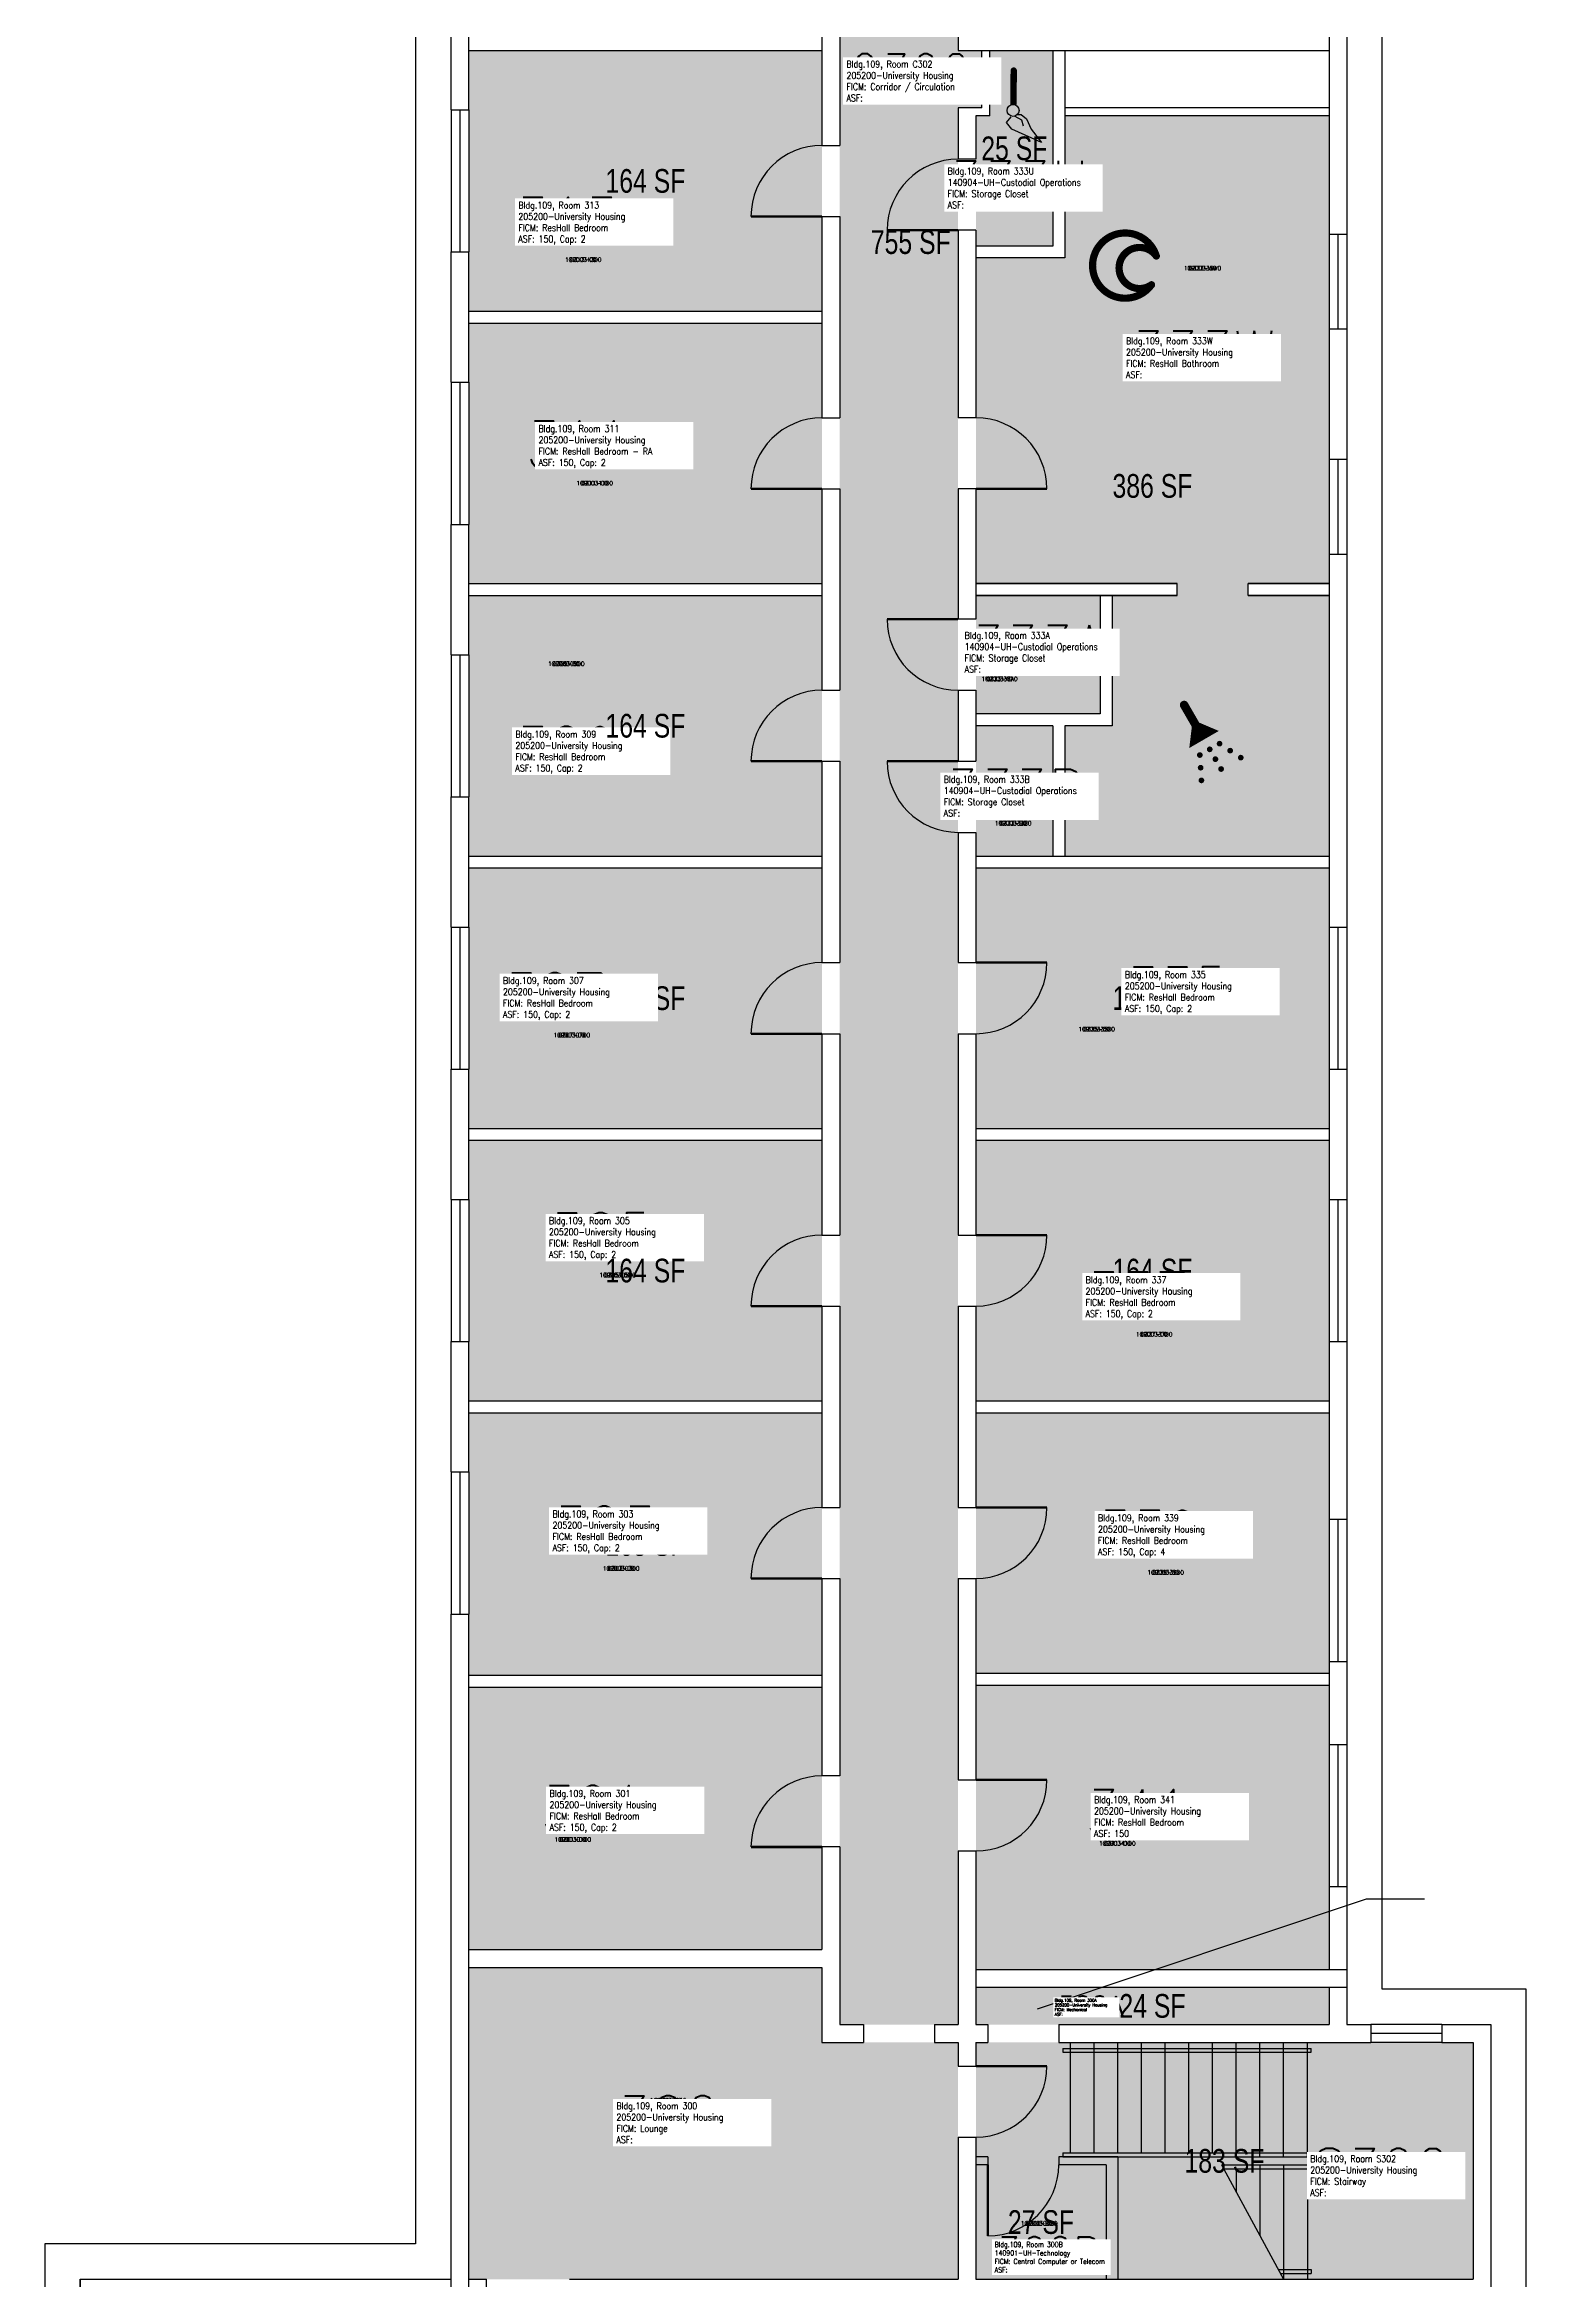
# Model space of a CAD drawing. Header units: inches. Extents: x -18 to 733, y -18 to 3747.
# Drawn here: x -18 to 733, y 1785 to 2917 of the extents above; entities that cross this region are included whole.
import ezdxf
from ezdxf.enums import TextEntityAlignment as Align

# ---------------------------------------------------------------- set-up
doc = ezdxf.new("R2010")
doc.units = ezdxf.units.IN
doc.header["$LTSCALE"] = 0.25
doc.header["$MEASUREMENT"] = 0
doc.layers.get('0').update_dxf_attribs({"linetype": 'CONTINUOUS'})
for name, color, linetype in [('A-DOOR', 2, 'CONTINUOUS'), ('A-FLOR', 3, 'CONTINUOUS'), ('A-GLAZ', 1, 'CONTINUOUS'), ('A-GLAZ-SILL', 2, 'CONTINUOUS'), ('A-IDEN-ICON', 4, 'CONTINUOUS'), ('A-IDEN-RNUM', 7, 'CONTINUOUS'), ('A-IDEN-SNUM', 4, 'CONTINUOUS'), ('A-IDEN-TEXT', 4, 'CONTINUOUS'), ('A-IDEN-VNUM', 4, 'CONTINUOUS'), ('A-ROOF', 2, 'CONTINUOUS'), ('A-WALL', 5, 'CONTINUOUS'), ('AREA-TEXT', 3, 'CONTINUOUS'), ('Rooms-Category-Color', 7, 'CONTINUOUS'), ('Rooms-College-Color', 7, 'CONTINUOUS'), ('Rooms-Department-Color', 7, 'CONTINUOUS'), ('Rooms-Division-Color', 7, 'CONTINUOUS'), ('Rooms-Information', 7, 'CONTINUOUS')]:
    doc.layers.add(name, color=color, linetype=linetype)
doc.styles.add('AREA', font='arial.ttf', dxfattribs={"width": 0.75, "height": 12})
doc.styles.add('ROOMFNUMBER', font='SIMPLEX.shx', dxfattribs={"height": 0.8333})
doc.styles.add('ROOMSNUMBER', font='SIMPLEX.shx', dxfattribs={"height": 0.18})
doc.styles.add('ROOMVNUMBER', font='simplex.shx', dxfattribs={"width": 0.85})

# ---------------------------------------------------------------- blocks, each defined once
blk = doc.blocks.new('Cpshower')
at = {"color": 0, "linetype": 'ByBlock'}
blk.add_lwpolyline([(-0.015, 0.0396, 0, 0.06, 0), (0.005, 0.005, 0.06, 0.06, 0)], format="xyseb", dxfattribs=at)
for points, const_width in [([(-0.0319, 0.0624, 1), (-0.0281, 0.0689, 1)], 0.0075), ([(0.0302, -0.0036, 1), (0.0345, -0.0011, 1)], 0.005), ([(-0.0045, -0.0236, 1), (-0.0002, -0.0211, 1)], 0.005), ([(0.0128, -0.0136, 1), (0.0172, -0.0111, 1)], 0.005), ([(0.0228, -0.0309, 1), (0.0272, -0.0284, 1)], 0.005), ([(0.0488, -0.0159, 1), (0.0531, -0.0134, 1)], 0.005), ([(0.0675, -0.0282, 1), (0.0718, -0.0257, 1)], 0.005), ([(-0.0031, -0.0459, 1), (0.0012, -0.0434, 1)], 0.005), ([(-0.0018, -0.0682, 1), (0.0025, -0.0657, 1)], 0.005), ([(0.0328, -0.0482, 1), (0.0372, -0.0457, 1)], 0.005)]:
    blk.add_lwpolyline(points, format="xyb", close=True, dxfattribs=dict(at, const_width=const_width))
at = {"color": 0, "linetype": 'ByBlock', "const_width": 0.015}
blk.add_lwpolyline([(-0.01, 0.031), (-0.03, 0.0656)], dxfattribs=at)
blk = doc.blocks.new('Cpbath')
at = {"color": 0, "linetype": 'ByBlock', "const_width": 0.0127}
for points in [[(0.0571, 0.0168, 0.861492), (-0.0551, 0, 1)], [(-0.0551, 0, 0.726902), (0.0487, -0.0337, 1)], [(0.0571, 0.0168, 0.729002), (-0.0084, -0.0042, 1)], [(-0.0084, -0.0042, 0.609468), (0.0487, -0.0337, 1)]]:
    blk.add_lwpolyline(points, format="xyb", dxfattribs=at)
at = {"color": 0, "linetype": 'ByBlock', "const_width": 0.00637}
for points in [[(0.0544, 0.0152, 1), (0.0599, 0.0184, 1)], [(0.0459, -0.0353, 1), (0.0515, -0.0321, 1)]]:
    blk.add_lwpolyline(points, format="xyb", close=True, dxfattribs=at)
blk = doc.blocks.new('Cpcust')
at = {"color": 0, "linetype": 'ByBlock'}
for p, q in [((0.0171, -0.0639), (0.02, -0.0466)), ((0.0262, -0.0408), (0.0446, -0.0406)), ((0.0297, -0.0341), (0.0376, -0.0302)), ((0.0376, -0.0302), (0.0533, -0.0324)), ((0.0446, -0.0406), (0.0543, -0.0505)), ((0.0533, -0.0324), (0.0745, -0.0479)), ((0.0745, -0.0479), (0.1117, -0.0625)), ((0.0358, -0.0705), (0.0171, -0.0639)), ((0.1117, -0.0625), (0.0358, -0.0705))]:
    blk.add_line(p, q, dxfattribs=at)
at = {"color": 0, "linetype": 'ByBlock', "const_width": 0.0075}
blk.add_lwpolyline([(-0.0332, 0.0481, 1), (-0.0268, 0.0519, 1)], format="xyb", close=True, dxfattribs=at)
at = {"color": 0, "linetype": 'ByBlock', "const_width": 0.015}
blk.add_lwpolyline([(-0.03, 0.05), (0.01, -0.0193)], dxfattribs=at)
at = {"color": 0, "linetype": 'ByBlock'}
blk.add_circle((0.0158, -0.0313), 0.0141, dxfattribs=at)

msp = doc.modelspace()

# ---------------------------------------------------------------- hatches: boundary and pattern name
at = {"layer": 'Rooms-Category-Color', "true_color": 0xadadad}
for points in [[(445, 1914), (445, 1943), (445, 2885), (457, 2885), (457, 2914), (445, 2914), (445, 3720), (385, 3720), (385, 1914), (445, 1914)], [(633, 1933), (454, 1933), (454, 1914), (633, 1914)], [(706, 1905), (454, 1905), (454, 1843), (520, 1843), (520, 1785), (706, 1785)]]:
    msp.add_hatch(color=253, dxfattribs=at).paths.add_polyline_path(points)
at = {"layer": 'Rooms-Category-Color', "true_color": 0x728ef3}
for points in [[(376, 2914), (197, 2914), (197, 2884), (197, 2812), (197, 2782), (376, 2782)], [(493, 2914), (461, 2914), (461, 2881), (454, 2881), (454, 2815), (493, 2815)], [(592, 2644), (633, 2644), (633, 2659), (633, 2707), (633, 2773), (633, 2821), (633, 2881), (499, 2881), (499, 2809), (454, 2809), (454, 2644), (556, 2644), (556, 2638), (523, 2638), (523, 2572), (499, 2572), (499, 2506), (633, 2506), (633, 2638), (592, 2638)], [(376, 2776), (197, 2776), (197, 2746), (197, 2674), (197, 2644), (376, 2644)], [(376, 2638), (197, 2638), (197, 2608), (197, 2536), (197, 2506), (376, 2506)], [(517, 2638), (454, 2638), (454, 2578), (517, 2578)], [(493, 2572), (454, 2572), (454, 2506), (493, 2506)], [(376, 2500), (197, 2500), (197, 2470), (197, 2398), (197, 2368), (376, 2368)], [(454, 2455), (454, 2368), (633, 2368), (633, 2398), (633, 2470), (633, 2500), (454, 2500)], [(376, 2362), (197, 2362), (197, 2332), (197, 2260), (197, 2230), (376, 2230)], [(633, 2362), (454, 2362), (454, 2230), (633, 2230)], [(376, 2224), (197, 2224), (197, 2194), (197, 2122), (197, 2091), (376, 2091)], [(633, 2194), (633, 2224), (454, 2224), (454, 2092), (633, 2092), (633, 2122)], [(376, 2085), (197, 2085), (197, 2055), (197, 1983), (197, 1952), (376, 1952)], [(633, 2056), (633, 2086), (454, 2086), (454, 1942), (633, 1942), (633, 1984)], [(376, 1905), (376, 1943), (197, 1943), (197, 1785), (257, 1785), (445, 1785), (445, 1905)]]:
    msp.add_hatch(color=171, dxfattribs=at).paths.add_polyline_path(points)
at = {"layer": 'Rooms-Category-Color', "true_color": 0xe3c5e1}
msp.add_hatch(color=254, dxfattribs=at).paths.add_polyline_path([(520, 1843), (454, 1843), (454, 1785), (520, 1785)])
at = {"layer": 'Rooms-College-Color', "true_color": 0xadadad}
for points in [[(445, 1914), (445, 1943), (445, 2885), (457, 2885), (457, 2914), (445, 2914), (445, 3720), (385, 3720), (385, 1914), (445, 1914)], [(376, 2914), (197, 2914), (197, 2884), (197, 2812), (197, 2782), (376, 2782)], [(493, 2914), (461, 2914), (461, 2881), (454, 2881), (454, 2815), (493, 2815)], [(592, 2644), (633, 2644), (633, 2659), (633, 2707), (633, 2773), (633, 2821), (633, 2881), (499, 2881), (499, 2809), (454, 2809), (454, 2644), (556, 2644), (556, 2638), (523, 2638), (523, 2572), (499, 2572), (499, 2506), (633, 2506), (633, 2638), (592, 2638)], [(376, 2776), (197, 2776), (197, 2746), (197, 2674), (197, 2644), (376, 2644)], [(376, 2638), (197, 2638), (197, 2608), (197, 2536), (197, 2506), (376, 2506)], [(517, 2638), (454, 2638), (454, 2578), (517, 2578)], [(493, 2572), (454, 2572), (454, 2506), (493, 2506)], [(376, 2500), (197, 2500), (197, 2470), (197, 2398), (197, 2368), (376, 2368)], [(454, 2455), (454, 2368), (633, 2368), (633, 2398), (633, 2470), (633, 2500), (454, 2500)], [(376, 2362), (197, 2362), (197, 2332), (197, 2260), (197, 2230), (376, 2230)], [(633, 2362), (454, 2362), (454, 2230), (633, 2230)], [(376, 2224), (197, 2224), (197, 2194), (197, 2122), (197, 2091), (376, 2091)], [(633, 2194), (633, 2224), (454, 2224), (454, 2092), (633, 2092), (633, 2122)], [(376, 2085), (197, 2085), (197, 2055), (197, 1983), (197, 1952), (376, 1952)], [(633, 2056), (633, 2086), (454, 2086), (454, 1942), (633, 1942), (633, 1984)], [(376, 1905), (376, 1943), (197, 1943), (197, 1785), (257, 1785), (445, 1785), (445, 1905)], [(633, 1933), (454, 1933), (454, 1914), (633, 1914)], [(706, 1905), (454, 1905), (454, 1843), (520, 1843), (520, 1785), (706, 1785)], [(520, 1843), (454, 1843), (454, 1785), (520, 1785)]]:
    msp.add_hatch(color=253, dxfattribs=at).paths.add_polyline_path(points)
at = {"layer": 'Rooms-Department-Color', "true_color": 0xacacac}
for points in [[(445, 1914), (445, 1943), (445, 2885), (457, 2885), (457, 2914), (445, 2914), (445, 3720), (385, 3720), (385, 1914), (445, 1914)], [(633, 1933), (454, 1933), (454, 1914), (633, 1914)], [(706, 1905), (454, 1905), (454, 1843), (520, 1843), (520, 1785), (706, 1785)]]:
    msp.add_hatch(color=253, dxfattribs=at).paths.add_polyline_path(points)
at = {"layer": 'Rooms-Department-Color', "true_color": 0x604aed}
for points in [[(376, 2914), (197, 2914), (197, 2884), (197, 2812), (197, 2782), (376, 2782)], [(493, 2914), (461, 2914), (461, 2881), (454, 2881), (454, 2815), (493, 2815)], [(592, 2644), (633, 2644), (633, 2659), (633, 2707), (633, 2773), (633, 2821), (633, 2881), (499, 2881), (499, 2809), (454, 2809), (454, 2644), (556, 2644), (556, 2638), (523, 2638), (523, 2572), (499, 2572), (499, 2506), (633, 2506), (633, 2638), (592, 2638)], [(376, 2776), (197, 2776), (197, 2746), (197, 2674), (197, 2644), (376, 2644)], [(376, 2638), (197, 2638), (197, 2608), (197, 2536), (197, 2506), (376, 2506)], [(517, 2638), (454, 2638), (454, 2578), (517, 2578)], [(493, 2572), (454, 2572), (454, 2506), (493, 2506)], [(376, 2500), (197, 2500), (197, 2470), (197, 2398), (197, 2368), (376, 2368)], [(454, 2455), (454, 2368), (633, 2368), (633, 2398), (633, 2470), (633, 2500), (454, 2500)], [(376, 2362), (197, 2362), (197, 2332), (197, 2260), (197, 2230), (376, 2230)], [(633, 2362), (454, 2362), (454, 2230), (633, 2230)], [(376, 2224), (197, 2224), (197, 2194), (197, 2122), (197, 2091), (376, 2091)], [(633, 2194), (633, 2224), (454, 2224), (454, 2092), (633, 2092), (633, 2122)], [(376, 2085), (197, 2085), (197, 2055), (197, 1983), (197, 1952), (376, 1952)], [(633, 2056), (633, 2086), (454, 2086), (454, 1942), (633, 1942), (633, 1984)], [(376, 1905), (376, 1943), (197, 1943), (197, 1785), (257, 1785), (445, 1785), (445, 1905)], [(520, 1843), (454, 1843), (454, 1785), (520, 1785)]]:
    msp.add_hatch(color=173, dxfattribs=at).paths.add_polyline_path(points)
at = {"layer": 'Rooms-Division-Color', "true_color": 0xadadad}
for points in [[(445, 1914), (445, 1943), (445, 2885), (457, 2885), (457, 2914), (445, 2914), (445, 3720), (385, 3720), (385, 1914), (445, 1914)], [(633, 1933), (454, 1933), (454, 1914), (633, 1914)], [(706, 1905), (454, 1905), (454, 1843), (520, 1843), (520, 1785), (706, 1785)]]:
    msp.add_hatch(color=253, dxfattribs=at).paths.add_polyline_path(points)
at = {"layer": 'Rooms-Division-Color', "true_color": 0x604aed}
for points in [[(376, 2914), (197, 2914), (197, 2884), (197, 2812), (197, 2782), (376, 2782)], [(493, 2914), (461, 2914), (461, 2881), (454, 2881), (454, 2815), (493, 2815)], [(592, 2644), (633, 2644), (633, 2659), (633, 2707), (633, 2773), (633, 2821), (633, 2881), (499, 2881), (499, 2809), (454, 2809), (454, 2644), (556, 2644), (556, 2638), (523, 2638), (523, 2572), (499, 2572), (499, 2506), (633, 2506), (633, 2638), (592, 2638)], [(376, 2776), (197, 2776), (197, 2746), (197, 2674), (197, 2644), (376, 2644)], [(376, 2638), (197, 2638), (197, 2608), (197, 2536), (197, 2506), (376, 2506)], [(517, 2638), (454, 2638), (454, 2578), (517, 2578)], [(493, 2572), (454, 2572), (454, 2506), (493, 2506)], [(376, 2500), (197, 2500), (197, 2470), (197, 2398), (197, 2368), (376, 2368)], [(454, 2455), (454, 2368), (633, 2368), (633, 2398), (633, 2470), (633, 2500), (454, 2500)], [(376, 2362), (197, 2362), (197, 2332), (197, 2260), (197, 2230), (376, 2230)], [(633, 2362), (454, 2362), (454, 2230), (633, 2230)], [(376, 2224), (197, 2224), (197, 2194), (197, 2122), (197, 2091), (376, 2091)], [(633, 2194), (633, 2224), (454, 2224), (454, 2092), (633, 2092), (633, 2122)], [(376, 2085), (197, 2085), (197, 2055), (197, 1983), (197, 1952), (376, 1952)], [(633, 2056), (633, 2086), (454, 2086), (454, 1942), (633, 1942), (633, 1984)], [(376, 1905), (376, 1943), (197, 1943), (197, 1785), (257, 1785), (445, 1785), (445, 1905)], [(520, 1843), (454, 1843), (454, 1785), (520, 1785)]]:
    msp.add_hatch(color=173, dxfattribs=at).paths.add_polyline_path(points)

# ---------------------------------------------------------------- linework, layer by layer
at = {"layer": 'A-DOOR', "const_width": 1.2}
for points in [[(376, 2830), (340, 2830)], [(445, 2823), (409, 2823)], [(376, 2692), (340, 2692)], [(454, 2692), (490, 2692)], [(445, 2626), (409, 2626)], [(376, 2554), (340, 2554)], [(445, 2554), (409, 2554)], [(454, 2452), (490, 2452)], [(376, 2416), (340, 2416)], [(454, 2314), (490, 2314)], [(376, 2278), (340, 2278)], [(454, 2176), (490, 2176)], [(376, 2140), (340, 2140)], [(454, 2038), (490, 2038)], [(376, 2004), (340, 2004)], [(454, 1893), (490, 1893)], [(460, 1843), (460.1, 1807)]]:
    msp.add_lwpolyline(points, dxfattribs=at)
at = {"layer": 'A-DOOR'}
for centre, start, end in [((376, 2830), 90, 180), ((445, 2823), 90, 180), ((376, 2692), 90, 180), ((454, 2692), 0, 90), ((445, 2626), 180, 270), ((376, 2554), 90, 180), ((445, 2554), 180, 270), ((376, 2416), 90, 180), ((454, 2452), 270, 360), ((376, 2278), 90, 180), ((454, 2314), 270, 360), ((376, 2140), 90, 180), ((454, 2176), 270, 360), ((376, 2004), 90, 180), ((454, 2038), 270, 360), ((454, 1893), 270, 360), ((460, 1843), 270.0284, 0.0284)]:
    msp.add_arc(centre, 36, start, end, dxfattribs=at)
at = {"layer": 'A-FLOR'}
for p, q in [((498, 1902), (624, 1902)), ((498, 1902), (498, 1900)), ((502, 1849), (502, 1905)), ((514, 1849), (514, 1905)), ((526, 1849), (526, 1905)), ((538, 1849), (538, 1905)), ((550, 1849), (550, 1905)), ((562, 1849), (562, 1905)), ((574, 1849), (574, 1905)), ((586, 1849), (586, 1905)), ((598, 1847), (598, 1905)), ((610, 1847), (610, 1905)), ((622, 1847), (622, 1905)), ((624, 1900), (624, 1902)), ((498, 1900), (624, 1900)), ((498, 1849), (624, 1849)), ((498, 1849), (498, 1847)), ((498, 1847), (622, 1847)), ((622, 1847), (622, 1843)), ((624, 1849), (624, 1841)), ((578.5, 1843), (622, 1843)), ((578.5, 1843), (610, 1785)), ((579.6, 1841), (592.1, 1841)), ((579.6, 1841), (624, 1841)), ((586, 1841), (586, 1829.2)), ((598, 1843), (598, 1807.1)), ((610, 1843), (610, 1785)), ((622, 1843), (622, 1785)), ((607.2, 1790), (624, 1790)), ((624, 1790), (624, 1788)), ((608.3, 1788), (624, 1788))]:
    msp.add_line(p, q, dxfattribs=at)
at = {"layer": 'A-GLAZ'}
for p, q in [((192.5, 2884), (192.5, 2812)), ((637.5, 2821), (637.5, 2773)), ((192.5, 2746), (192.5, 2674)), ((637.5, 2707), (637.5, 2659)), ((192.5, 2608), (192.5, 2536)), ((192.5, 2470), (192.5, 2398)), ((637.5, 2470), (637.5, 2398)), ((192.5, 2332), (192.5, 2260)), ((637.5, 2332), (637.5, 2260)), ((637.5, 2332), (637.5, 2260)), ((192.5, 2194), (192.5, 2122)), ((637.5, 2170), (637.5, 2098)), ((637.5, 2056), (637.5, 1984)), ((690.1, 1909.5), (654.1, 1909.5))]:
    msp.add_line(p, q, dxfattribs=at)
at = {"layer": 'A-GLAZ-SILL'}
for p, q in [((188, 2884), (188, 2812)), ((197, 2884), (197, 2812)), ((633, 2821), (633, 2773)), ((642, 2821), (642, 2773)), ((188, 2746), (188, 2674)), ((197, 2746), (197, 2674)), ((633, 2707), (633, 2659)), ((642, 2707), (642, 2659)), ((188, 2608), (188, 2536)), ((197, 2608), (197, 2536)), ((188, 2470), (188, 2398)), ((197, 2470), (197, 2398)), ((633, 2470), (633, 2398)), ((642, 2470), (642, 2398)), ((188, 2332), (188, 2260)), ((197, 2332), (197, 2260)), ((633, 2332), (633, 2260)), ((633, 2332), (633, 2260)), ((642, 2332), (642, 2260)), ((642, 2332), (642, 2260)), ((188, 2194), (188, 2122)), ((197, 2194), (197, 2122)), ((633, 2170), (633, 2098)), ((642, 2170), (642, 2098)), ((633, 2056), (633, 1984)), ((642, 2056), (642, 1984)), ((690.1, 1914), (654.1, 1914)), ((690.1, 1905), (654.1, 1905))]:
    msp.add_line(p, q, dxfattribs=at)
at = {"layer": 'A-IDEN-TEXT'}
for p, q in [((651.8, 1977.6), (485, 1921.9)), ((681.4, 1977.6), (651.8, 1977.6))]:
    msp.add_line(p, q, dxfattribs=at)
at = {"layer": 'A-ROOF'}
msp.add_lwpolyline([(733, 1932), (660, 1932), (660, 3632), (472, 3632), (472, 3747), (170, 3747), (170, 1803), (-18, 1803), (-18, -18), (284, -18), (284, 97), (472, 97), (472, 1758), (733, 1758)], close=True, dxfattribs=at)
at = {"layer": 'A-WALL'}
for p, q in [((376, 2968), (376, 2866)), ((385, 2968), (385, 2866)), ((445, 2968), (445, 2914)), ((188, 2884), (188, 2950)), ((197, 2884), (197, 2950)), ((633, 2950), (633, 2821)), ((642, 2950), (642, 2821)), ((197, 2914), (376, 2914)), ((445, 2914), (633, 2914)), ((457, 2885), (457, 2914)), ((461, 2881), (461, 2914)), ((493, 2914), (493, 2815)), ((499, 2914), (499, 2809)), ((188, 2884), (197, 2884)), ((445, 2885), (445, 2859)), ((457, 2885), (445, 2885)), ((454, 2881), (454, 2859)), ((461, 2881), (454, 2881)), ((633, 2885), (499, 2885)), ((633, 2881), (499, 2881)), ((376, 2866), (385, 2866)), ((454, 2859), (445, 2859)), ((376, 2830), (385, 2830)), ((376, 2830), (376, 2728)), ((385, 2830), (385, 2728)), ((445, 2823), (445, 2728)), ((454, 2823), (445, 2823)), ((454, 2823), (445, 2823)), ((454, 2823), (445, 2823)), ((454, 2823), (454, 2728)), ((633, 2821), (642, 2821)), ((188, 2812), (197, 2812)), ((188, 2746), (188, 2812)), ((197, 2746), (197, 2812)), ((493, 2815), (454, 2815)), ((499, 2809), (454, 2809)), ((197, 2782), (376, 2782)), ((197, 2776), (376, 2776)), ((633, 2773), (633, 2707)), ((633, 2773), (642, 2773)), ((642, 2773), (642, 2707)), ((188, 2746), (197, 2746)), ((376, 2728), (385, 2728)), ((454, 2728), (445, 2728)), ((633, 2707), (642, 2707)), ((376, 2692), (385, 2692)), ((376, 2692), (376, 2590)), ((385, 2692), (385, 2590)), ((454, 2692), (445, 2692)), ((445, 2692), (445, 2626)), ((454, 2692), (454, 2626)), ((188, 2674), (197, 2674)), ((188, 2608), (188, 2674)), ((197, 2608), (197, 2674)), ((633, 2659), (633, 2470)), ((633, 2659), (642, 2659)), ((642, 2659), (642, 2470)), ((197, 2644), (376, 2644)), ((197, 2638), (376, 2638)), ((454, 2644), (556, 2644)), ((556, 2644), (454, 2644)), ((454, 2638), (556, 2638)), ((556, 2638), (454, 2638)), ((517, 2638), (517, 2578)), ((523, 2638), (523, 2572)), ((556, 2638), (556, 2644)), ((592, 2638), (592, 2644)), ((633, 2644), (592, 2644)), ((592, 2644), (633, 2644)), ((633, 2638), (592, 2638)), ((592, 2638), (633, 2638)), ((454, 2626), (445, 2626)), ((188, 2608), (197, 2608)), ((376, 2590), (385, 2590)), ((445, 2590), (454, 2590)), ((445, 2590), (445, 2554)), ((445, 2590), (454, 2590)), ((445, 2590), (445, 2590)), ((454, 2590), (454, 2554)), ((454, 2590), (454, 2590)), ((517, 2578), (454, 2578)), ((493, 2572), (454, 2572)), ((493, 2572), (493, 2506)), ((523, 2572), (499, 2572)), ((499, 2572), (499, 2506.1)), ((376, 2554), (385, 2554)), ((376, 2554), (376, 2452)), ((385, 2554), (385, 2452)), ((445, 2554), (454, 2554)), ((188, 2536), (197, 2536)), ((188, 2470), (188, 2536)), ((197, 2470), (197, 2536)), ((445, 2518), (454, 2518)), ((445, 2518), (445, 2452)), ((454, 2518), (454, 2452)), ((197, 2506), (376, 2506)), ((454, 2506), (633, 2506)), ((197, 2500), (376, 2500)), ((454, 2500), (633, 2500)), ((188, 2470), (197, 2470)), ((633, 2470), (642, 2470)), ((376, 2452), (385, 2452)), ((445, 2452), (454, 2452)), ((376, 2416), (385, 2416)), ((376, 2416), (376, 2314)), ((385, 2416), (385, 2314)), ((445, 2416), (445, 2314)), ((445, 2416), (454, 2416)), ((454, 2416), (454, 2314)), ((188, 2398), (197, 2398)), ((188, 2332), (188, 2398)), ((197, 2332), (197, 2398)), ((633, 2398), (642, 2398)), ((633, 2398), (633, 2332)), ((642, 2398), (642, 2332)), ((197, 2368), (376, 2368)), ((454, 2368), (633, 2368)), ((197, 2362), (376, 2362)), ((454, 2362), (633, 2362)), ((188, 2332), (197, 2332)), ((633, 2332), (642, 2332)), ((633, 2332), (642, 2332)), ((376, 2314), (385, 2314)), ((445, 2314), (454, 2314)), ((376, 2278), (385, 2278)), ((376, 2278), (376, 2176)), ((385, 2278), (385, 2176)), ((445, 2278), (454, 2278)), ((445, 2278), (445, 2176)), ((454, 2278), (454, 2176)), ((188, 2260), (197, 2260)), ((188, 2194), (188, 2260)), ((197, 2194), (197, 2260)), ((633, 2260), (642, 2260)), ((633, 2260), (633, 2170)), ((633, 2260), (642, 2260)), ((642, 2260), (642, 2170)), ((197, 2230), (376, 2230)), ((197, 2224), (376, 2224)), ((454, 2230), (633, 2230)), ((454, 2224), (633, 2224)), ((188, 2194), (197, 2194)), ((376, 2176), (385, 2176)), ((445, 2176), (454, 2176)), ((633, 2170), (642, 2170)), ((376, 2140), (385, 2140)), ((376, 2140), (376, 2040)), ((385, 2140), (385, 2040)), ((445, 2140), (454, 2140)), ((445, 2140), (445, 2038)), ((454, 2140), (454, 2038)), ((188, 2122), (197, 2122)), ((188, 1731.5), (188, 2122)), ((197, 1731.5), (197, 2122)), ((633, 2098), (642, 2098)), ((633, 2098), (633, 2056)), ((642, 2098), (642, 2056)), ((197, 2091), (376, 2091)), ((197, 2085), (376, 2085)), ((454, 2092), (633, 2092)), ((454, 2086), (633, 2086)), ((633, 2056), (642, 2056)), ((385, 2040), (376, 2040)), ((445, 2038), (454, 2038)), ((385, 2004), (376, 2004)), ((376, 2004), (376, 1952)), ((385, 2004), (385, 1914)), ((445, 2002), (454, 2002)), ((445, 2002), (445, 1914)), ((454, 2002), (454, 1914)), ((633, 1984), (642, 1984)), ((633, 1984), (633, 1942)), ((642, 1984), (642, 1942)), ((197, 1952), (376, 1952)), ((197, 1943), (376, 1943)), ((376, 1943), (376, 1905)), ((454, 1942), (642, 1942)), ((642, 1942), (642, 1932)), ((454, 1933), (642, 1933)), ((454, 1933), (633, 1933)), ((633, 1933), (633, 1914)), ((642, 1933), (642, 1914)), ((385, 1914), (397, 1914)), ((397, 1914), (397, 1905)), ((433, 1914), (433, 1905)), ((433, 1914), (445, 1914)), ((454, 1914), (460, 1914)), ((460, 1914), (460, 1905)), ((496, 1914), (633, 1914)), ((496, 1914), (496, 1905)), ((642, 1914), (654.1, 1914)), ((654.1, 1914), (654.1, 1905)), ((690.1, 1914), (690.1, 1905)), ((690.1, 1914), (715, 1914)), ((715, 1914), (715, 1776)), ((376, 1905), (397, 1905)), ((433, 1905), (445, 1905)), ((445, 1905), (445, 1893)), ((454, 1905), (460, 1905)), ((454, 1905), (454, 1893)), ((496, 1905), (654.1, 1905)), ((690.1, 1905), (706, 1905)), ((706, 1905), (706, 1785)), ((445, 1893), (454, 1893)), ((445, 1857), (454, 1857)), ((445, 1857), (445, 1785)), ((454, 1857), (454, 1785)), ((460, 1847), (454, 1847)), ((460, 1847), (460, 1843)), ((526, 1847), (496, 1847)), ((496, 1847), (496, 1843)), ((526, 1847), (526, 1785)), ((460, 1843), (454, 1843)), ((520, 1843), (496, 1843)), ((520, 1843), (520, 1785)), ((0, 1785), (188, 1785)), ((0, 1761.5), (0, 1785)), ((0, 1785), (0, 1761.5)), ((197, 1785), (206, 1785)), ((206, 1776), (206, 1785)), ((248, 1785), (445, 1785)), ((454, 1785), (706, 1785))]:
    msp.add_line(p, q, dxfattribs=at)

# ---------------------------------------------------------------- block references
at = {"layer": 'A-IDEN-ICON'}
for name, p, xscale, yscale, zscale, rotation in [('Cpcust', (473.3, 2891.3), 215.9999999982825, 215.9999999982825, 215.9999999982825, 329.5961265700835), ('Cpbath', (529, 2805.1), 288, 288, 12, 359.9999999994442), ('Cpshower', (568.2, 2563.6), 288, 288, 12, 359.9999999994442)]:
    msp.add_blockref(name, p, dxfattribs=dict(at, xscale=xscale, yscale=yscale, zscale=zscale, rotation=rotation))

# ---------------------------------------------------------------- texts
at = {"layer": 'A-IDEN-RNUM', "style": 'ROOMSNUMBER'}
for s, p in [('C302-00', (420.5, 2900.3)), ('0333-U0', (475.6, 2846.1)), ('0313-00', (255, 2808.1)), ('0333-W0', (568.9, 2803.8)), ('0311-00', (260.8, 2694.9)), ('0309-00', (246.4, 2603.4)), ('0333-A0', (466, 2595.7)), ('0333-B0', (472.9, 2522.6)), ('0307-00', (249.2, 2415.3)), ('0335-00', (515.2, 2418.3)), ('0305-00', (272.4, 2293.7)), ('0337-00', (544.4, 2263.7)), ('0303-00', (274.2, 2145.1)), ('0339-00', (550.2, 2143.1)), ('0301-00', (249.7, 2007.8)), ('0341-00', (525.7, 2005.8)), ('0300-A0', (510.3, 1924.6)), ('0300-00', (298, 1875.6)), ('S302-00', (659.4, 1839.2)), ('0300-B0', (486.1, 1813.3))]:
    msp.add_text(s, height=2.16, dxfattribs=at).set_placement(p, align=Align.MIDDLE)
at = {"layer": 'A-IDEN-SNUM', "style": 'ROOMSNUMBER'}
for s, p in [('1090C30200', (420.5, 2900.3)), ('10900333U0', (475.6, 2846.1)), ('1090031300', (255, 2808.1)), ('10900333W0', (568.9, 2803.8)), ('1090031100', (260.8, 2694.9)), ('1090030900', (246.4, 2603.4)), ('10900333A0', (466, 2595.7)), ('10900333B0', (472.9, 2522.6)), ('1090030700', (249.2, 2415.3)), ('1090033500', (515.2, 2418.3)), ('1090030500', (272.4, 2293.7)), ('1090033700', (544.4, 2263.7)), ('1090030300', (274.2, 2145.1)), ('1090033900', (550.2, 2143.1)), ('1090030100', (249.7, 2007.8)), ('1090034100', (525.7, 2005.8)), ('10900300A0', (510.3, 1924.6)), ('1090030000', (298, 1875.6)), ('1090S30200', (659.4, 1839.2)), ('10900300B0', (486.1, 1813.3))]:
    msp.add_text(s, height=2.16, dxfattribs=at).set_placement(p, align=Align.MIDDLE)
at = {"layer": 'A-IDEN-VNUM', "style": 'ROOMVNUMBER'}
for s, height, width, p in [('C302', 24, 0.75, (420.5, 2900.3)), ('333U', 24, 0.85, (475.6, 2846.1)), ('313', 24, 0.85, (246.4, 2827.7)), ('333W', 24, 0.85, (568.9, 2760.1)), ('311', 24, 0.85, (252.2, 2714.5)), ('333A', 24, 0.85, (485.2, 2610.9)), ('309', 24, 0.85, (246.4, 2559.7)), ('333B', 24, 0.85, (473.6, 2538)), ('307', 24, 0.85, (240.6, 2434.9)), ('335', 24, 0.85, (555.7, 2437.9)), ('305', 24, 0.85, (263.8, 2313.3)), ('337', 24, 0.85, (535.8, 2283.3)), ('303', 24, 0.85, (265.6, 2164.7)), ('339', 24, 0.85, (541.6, 2162.7)), ('301', 24, 0.85, (259.8, 2023.1)), ('341', 24, 0.85, (535.8, 2021.1)), ('300', 24, 0.85, (298, 1866)), ('S302', 24, 0.85, (659.4, 1839.2)), ('300B', 18, 0.85, (490.5, 1797.5))]:
    msp.add_text(s, height=height, dxfattribs=dict(at, width=width)).set_placement(p, align=Align.MIDDLE)
at = {"layer": 'A-IDEN-VNUM', "style": 'ROOMFNUMBER'}
msp.add_text('300A', height=10, dxfattribs=at).set_placement((512, 1923.5), align=Align.MIDDLE)
at = {"layer": 'AREA-TEXT', "style": 'AREA', "width": 0.75}
for s, p in [('25 SF', (473.5, 2864.5)), ('164 SF', (286.5, 2848)), ('755 SF', (421, 2817)), ('164 SF', (286.5, 2710)), ('386 SF', (543.5, 2693.5)), ('26 SF', (485.5, 2608)), ('164 SF', (286.5, 2572)), ('18 SF', (473.5, 2539)), ('164 SF', (286.5, 2434)), ('164 SF', (543.5, 2434)), ('164 SF', (286.5, 2296)), ('164 SF', (543.5, 2296)), ('165 SF', (286.5, 2157.5)), ('164 SF', (543.5, 2158)), ('165 SF', (286.5, 2018.5)), ('179 SF', (543.5, 2014)), ('24 SF', (543.5, 1923.5)), ('254 SF', (321, 1864)), ('183 SF', (580, 1845)), ('27 SF', (487, 1814))]:
    msp.add_text(s, height=12, dxfattribs=at).set_placement(p, align=Align.MIDDLE_CENTER)

# ---------------------------------------------------------------- next in the draw order: texts
at = {"layer": 'Rooms-Information', "attachment_point": 7, "bg_fill": 3, "box_fill_scale": 1.5, "bg_fill_color": 256, "bg_fill_true_color": 13158600, "bg_fill_transparency": 0}
for s, insert, char_height, width, style in [('Bldg.109, Room C302^M^J205200-University Housing^M^JFICM: Corridor / Circulation^M^JASF: ', (388.4, 2888.3), 3.429, 76.8, 'ROOMVNUMBER'), ('Bldg.109, Room 333U^M^J140904-UH-Custodial Operations^M^JFICM: Storage Closet^M^JASF: ', (439.7, 2834.1), 3.429, 76.8, 'ROOMVNUMBER'), ('Bldg.109, Room 313^M^J205200-University Housing^M^JFICM: ResHall Bedroom^M^JASF: 150, Cap: 2', (222.1, 2815.7), 3.429, 76.8, 'ROOMVNUMBER'), ('Bldg.109, Room 333W^M^J205200-University Housing^M^JFICM: ResHall Bathroom^M^JASF: ', (530.1, 2748.1), 3.429, 76.8, 'ROOMVNUMBER'), ('Bldg.109, Room 311^M^J205200-University Housing^M^JFICM: ResHall Bedroom - RA^M^JASF: 150, Cap: 2', (232.3, 2702.5), 3.429, 76.8, 'ROOMVNUMBER'), ('Bldg.109, Room 333A^M^J140904-UH-Custodial Operations^M^JFICM: Storage Closet^M^JASF: ', (448.3, 2598.9), 3.429, 76.8, 'ROOMVNUMBER'), ('Bldg.109, Room 309^M^J205200-University Housing^M^JFICM: ResHall Bedroom^M^JASF: 150, Cap: 2', (220.6, 2547.7), 3.429, 76.8, 'ROOMVNUMBER'), ('Bldg.109, Room 333B^M^J140904-UH-Custodial Operations^M^JFICM: Storage Closet^M^JASF: ', (437.7, 2526), 3.429, 76.8, 'ROOMVNUMBER'), ('Bldg.109, Room 307^M^J205200-University Housing^M^JFICM: ResHall Bedroom^M^JASF: 150, Cap: 2', (214.3, 2422.9), 3.429, 76.8, 'ROOMVNUMBER'), ('Bldg.109, Room 335^M^J205200-University Housing^M^JFICM: ResHall Bedroom^M^JASF: 150, Cap: 2', (529.5, 2425.9), 3.429, 76.8, 'ROOMVNUMBER'), ('Bldg.109, Room 305^M^J205200-University Housing^M^JFICM: ResHall Bedroom^M^JASF: 150, Cap: 2', (237.6, 2301.3), 3.429, 76.8, 'ROOMVNUMBER'), ('Bldg.109, Room 337^M^J205200-University Housing^M^JFICM: ResHall Bedroom^M^JASF: 150, Cap: 2', (509.6, 2271.3), 3.429, 76.8, 'ROOMVNUMBER'), ('Bldg.109, Room 303^M^J205200-University Housing^M^JFICM: ResHall Bedroom^M^JASF: 150, Cap: 2', (239.4, 2152.7), 3.429, 76.8, 'ROOMVNUMBER'), ('Bldg.109, Room 339^M^J205200-University Housing^M^JFICM: ResHall Bedroom^M^JASF: 150, Cap: 4', (515.9, 2150.7), 3.429, 76.8, 'ROOMVNUMBER'), ('Bldg.109, Room 301^M^J205200-University Housing^M^JFICM: ResHall Bedroom^M^JASF: 150, Cap: 2', (237.9, 2011.1), 3.429, 76.8, 'ROOMVNUMBER'), ('Bldg.109, Room 341^M^J205200-University Housing^M^JFICM: ResHall Bedroom^M^JASF: 150', (513.9, 2009.1), 3.429, 76.8, 'ROOMVNUMBER'), ('Bldg.109, Room 300A^M^J205200-University Housing^M^JFICM: Mechanical^M^JASF: ', (494, 1918.5), 1.429, 31.999, 'ROOMFNUMBER'), ('Bldg.109, Room 300^M^J205200-University Housing^M^JFICM: Lounge^M^JASF: ', (271.8, 1854), 3.429, 76.8, 'ROOMVNUMBER'), ('Bldg.109, Room S302^M^J205200-University Housing^M^JFICM: Stairway^M^JASF: ', (623.5, 1827.2), 3.429, 76.8, 'ROOMVNUMBER'), ('Bldg.109, Room 300B^M^J140901-UH-Technology^M^JFICM: Central Computer or Telecom^M^JASF: ', (463.5, 1788.5), 2.571, 57.6, 'ROOMVNUMBER')]:
    msp.add_mtext(s, dxfattribs=dict(at, insert=insert, char_height=char_height, width=width, style=style))

doc.saveas('drawing.dxf')
